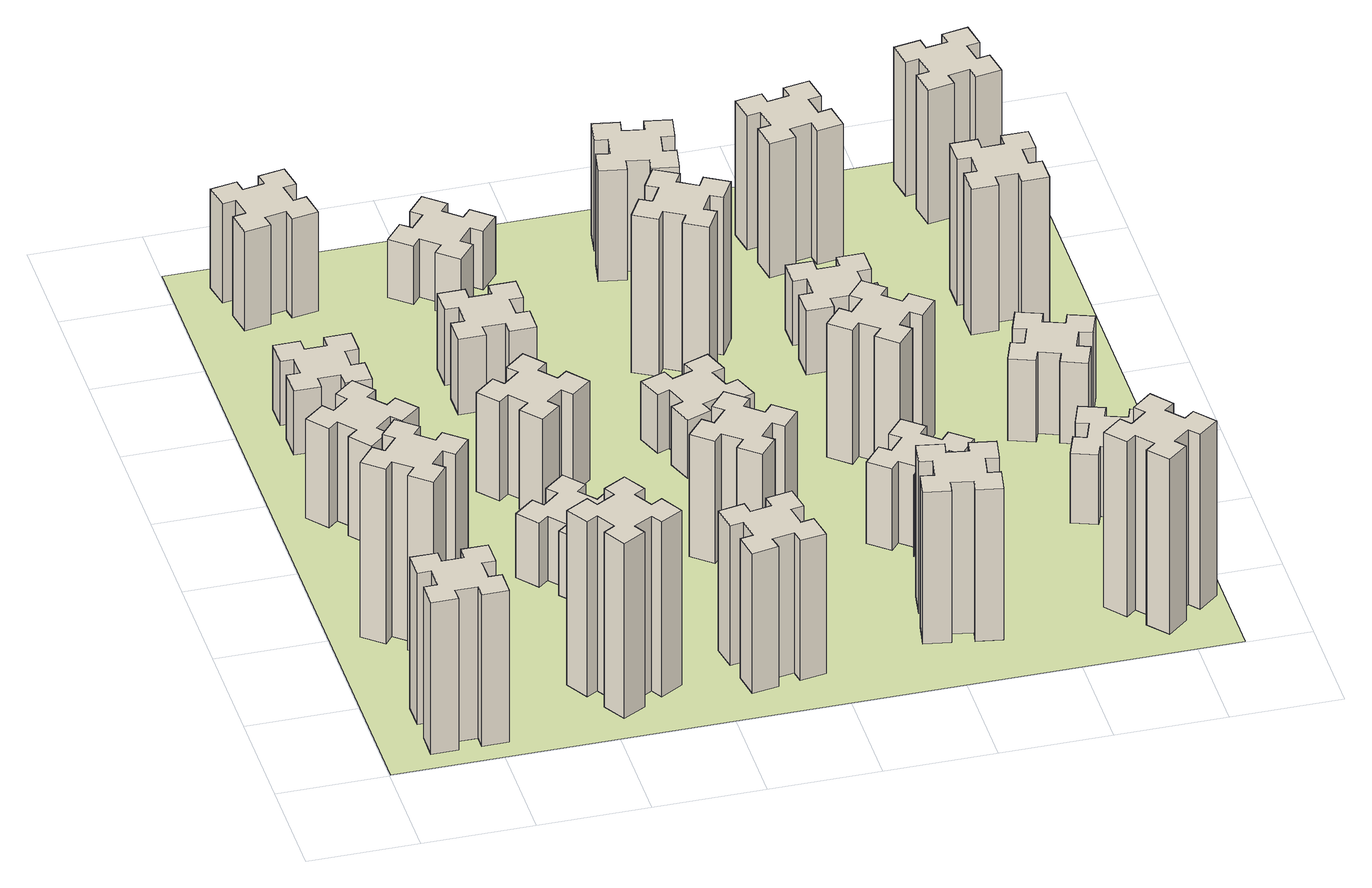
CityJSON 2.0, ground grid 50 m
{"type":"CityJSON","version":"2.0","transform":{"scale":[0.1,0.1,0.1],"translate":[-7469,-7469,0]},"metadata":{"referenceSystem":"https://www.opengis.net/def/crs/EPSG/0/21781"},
"CityObjects":{
"building1":{"type":"Building","attributes":{"class":"1000","function":"1000","usage":"1000","yearOfConstruction":2016,"roofType":"1000","measuredHeight":78,"storeysAboveGround":30,"storeysBelowGround":0},"geometry":[{"type":"Solid","lod":"1","boundaries":[[[[0,1,2,3,4,5,6,7,8,9,10,11,12,13,14,15,16,17,18,19]],[[17,16,20,21]],[[16,15,22,20]],[[15,14,23,22]],[[14,13,24,23]],[[13,12,25,24]],[[12,11,26,25]],[[11,10,27,26]],[[10,9,28,27]],[[9,8,29,28]],[[8,7,30,29]],[[7,6,31,30]],[[6,5,32,31]],[[5,4,33,32]],[[4,3,34,33]],[[3,2,35,34]],[[2,1,36,35]],[[1,0,37,36]],[[0,19,38,37]],[[19,18,39,38]],[[18,17,21,39]],[[24,25,26,27,28,29,30,31,32,33,34,35,36,37,38,39,21,20,22,23]]]]}]},
"building2":{"type":"Building","attributes":{"class":"1000","function":"1000","usage":"1000","yearOfConstruction":2016,"roofType":"1000","measuredHeight":90,"storeysAboveGround":30,"storeysBelowGround":0},"geometry":[{"type":"Solid","lod":"1","boundaries":[[[[40,41,42,43,44,45,46,47,48,49,50,51,52,53,54,55,56,57,58,59]],[[57,56,60,61]],[[56,55,62,60]],[[55,54,63,62]],[[54,53,64,63]],[[53,52,65,64]],[[52,51,66,65]],[[51,50,67,66]],[[50,49,68,67]],[[49,48,69,68]],[[48,47,70,69]],[[47,46,71,70]],[[46,45,72,71]],[[45,44,73,72]],[[44,43,74,73]],[[43,42,75,74]],[[42,41,76,75]],[[41,40,77,76]],[[40,59,78,77]],[[59,58,79,78]],[[58,57,61,79]],[[64,65,66,67,68,69,70,71,72,73,74,75,76,77,78,79,61,60,62,63]]]]}]},
"building3":{"type":"Building","attributes":{"class":"1000","function":"1000","usage":"1000","yearOfConstruction":2016,"roofType":"1000","measuredHeight":51,"storeysAboveGround":30,"storeysBelowGround":0},"geometry":[{"type":"Solid","lod":"1","boundaries":[[[[80,81,82,83,84,85,86,87,88,89,90,91,92,93,94,95,96,97,98,99]],[[97,96,100,101]],[[96,95,102,100]],[[95,94,103,102]],[[94,93,104,103]],[[93,92,105,104]],[[92,91,106,105]],[[91,90,107,106]],[[90,89,108,107]],[[89,88,109,108]],[[88,87,110,109]],[[87,86,111,110]],[[86,85,112,111]],[[85,84,113,112]],[[84,83,114,113]],[[83,82,115,114]],[[82,81,116,115]],[[81,80,117,116]],[[80,99,118,117]],[[99,98,119,118]],[[98,97,101,119]],[[104,105,106,107,108,109,110,111,112,113,114,115,116,117,118,119,101,100,102,103]]]]}]},
"building4":{"type":"Building","attributes":{"class":"1000","function":"1000","usage":"1000","yearOfConstruction":2016,"roofType":"1000","measuredHeight":33,"storeysAboveGround":30,"storeysBelowGround":0},"geometry":[{"type":"Solid","lod":"1","boundaries":[[[[120,121,122,123,124,125,126,127,128,129,130,131,132,133,134,135,136,137,138,139]],[[137,136,140,141]],[[136,135,142,140]],[[135,134,143,142]],[[134,133,144,143]],[[133,132,145,144]],[[132,131,146,145]],[[131,130,147,146]],[[130,129,148,147]],[[129,128,149,148]],[[128,127,150,149]],[[127,126,151,150]],[[126,125,152,151]],[[125,124,153,152]],[[124,123,154,153]],[[123,122,155,154]],[[122,121,156,155]],[[121,120,157,156]],[[120,139,158,157]],[[139,138,159,158]],[[138,137,141,159]],[[144,145,146,147,148,149,150,151,152,153,154,155,156,157,158,159,141,140,142,143]]]]}]},
"building5":{"type":"Building","attributes":{"class":"1000","function":"1000","usage":"1000","yearOfConstruction":2016,"roofType":"1000","measuredHeight":90,"storeysAboveGround":30,"storeysBelowGround":0},"geometry":[{"type":"Solid","lod":"1","boundaries":[[[[160,161,162,163,164,165,166,167,168,169,170,171,172,173,174,175,176,177,178,179]],[[177,176,180,181]],[[176,175,182,180]],[[175,174,183,182]],[[174,173,184,183]],[[173,172,185,184]],[[172,171,186,185]],[[171,170,187,186]],[[170,169,188,187]],[[169,168,189,188]],[[168,167,190,189]],[[167,166,191,190]],[[166,165,192,191]],[[165,164,193,192]],[[164,163,194,193]],[[163,162,195,194]],[[162,161,196,195]],[[161,160,197,196]],[[160,179,198,197]],[[179,178,199,198]],[[178,177,181,199]],[[184,185,186,187,188,189,190,191,192,193,194,195,196,197,198,199,181,180,182,183]]]]}]},
"building6":{"type":"Building","attributes":{"class":"1000","function":"1000","usage":"1000","yearOfConstruction":2016,"roofType":"1000","measuredHeight":51,"storeysAboveGround":30,"storeysBelowGround":0},"geometry":[{"type":"Solid","lod":"1","boundaries":[[[[200,201,202,203,204,205,206,207,208,209,210,211,212,213,214,215,216,217,218,219]],[[217,216,220,221]],[[216,215,222,220]],[[215,214,223,222]],[[214,213,224,223]],[[213,212,225,224]],[[212,211,226,225]],[[211,210,227,226]],[[210,209,228,227]],[[209,208,229,228]],[[208,207,230,229]],[[207,206,231,230]],[[206,205,232,231]],[[205,204,233,232]],[[204,203,234,233]],[[203,202,235,234]],[[202,201,236,235]],[[201,200,237,236]],[[200,219,238,237]],[[219,218,239,238]],[[218,217,221,239]],[[224,225,226,227,228,229,230,231,232,233,234,235,236,237,238,239,221,220,222,223]]]]}]},
"building7":{"type":"Building","attributes":{"class":"1000","function":"1000","usage":"1000","yearOfConstruction":2016,"roofType":"1000","measuredHeight":33,"storeysAboveGround":30,"storeysBelowGround":0},"geometry":[{"type":"Solid","lod":"1","boundaries":[[[[240,241,242,243,244,245,246,247,248,249,250,251,252,253,254,255,256,257,258,259]],[[257,256,260,261]],[[256,255,262,260]],[[255,254,263,262]],[[254,253,264,263]],[[253,252,265,264]],[[252,251,266,265]],[[251,250,267,266]],[[250,249,268,267]],[[249,248,269,268]],[[248,247,270,269]],[[247,246,271,270]],[[246,245,272,271]],[[245,244,273,272]],[[244,243,274,273]],[[243,242,275,274]],[[242,241,276,275]],[[241,240,277,276]],[[240,259,278,277]],[[259,258,279,278]],[[258,257,261,279]],[[264,265,266,267,268,269,270,271,272,273,274,275,276,277,278,279,261,260,262,263]]]]}]},
"building8":{"type":"Building","attributes":{"class":"1000","function":"1000","usage":"1000","yearOfConstruction":2016,"roofType":"1000","measuredHeight":51,"storeysAboveGround":30,"storeysBelowGround":0},"geometry":[{"type":"Solid","lod":"1","boundaries":[[[[280,281,282,283,284,285,286,287,288,289,290,291,292,293,294,295,296,297,298,299]],[[297,296,300,301]],[[296,295,302,300]],[[295,294,303,302]],[[294,293,304,303]],[[293,292,305,304]],[[292,291,306,305]],[[291,290,307,306]],[[290,289,308,307]],[[289,288,309,308]],[[288,287,310,309]],[[287,286,311,310]],[[286,285,312,311]],[[285,284,313,312]],[[284,283,314,313]],[[283,282,315,314]],[[282,281,316,315]],[[281,280,317,316]],[[280,299,318,317]],[[299,298,319,318]],[[298,297,301,319]],[[304,305,306,307,308,309,310,311,312,313,314,315,316,317,318,319,301,300,302,303]]]]}]},
"building9":{"type":"Building","attributes":{"class":"1000","function":"1000","usage":"1000","yearOfConstruction":2016,"roofType":"1000","measuredHeight":72,"storeysAboveGround":30,"storeysBelowGround":0},"geometry":[{"type":"Solid","lod":"1","boundaries":[[[[320,321,322,323,324,325,326,327,328,329,330,331,332,333,334,335,336,337,338,339]],[[337,336,340,341]],[[336,335,342,340]],[[335,334,343,342]],[[334,333,344,343]],[[333,332,345,344]],[[332,331,346,345]],[[331,330,347,346]],[[330,329,348,347]],[[329,328,349,348]],[[328,327,350,349]],[[327,326,351,350]],[[326,325,352,351]],[[325,324,353,352]],[[324,323,354,353]],[[323,322,355,354]],[[322,321,356,355]],[[321,320,357,356]],[[320,339,358,357]],[[339,338,359,358]],[[338,337,341,359]],[[344,345,346,347,348,349,350,351,352,353,354,355,356,357,358,359,341,340,342,343]]]]}]},
"building10":{"type":"Building","attributes":{"class":"1000","function":"1000","usage":"1000","yearOfConstruction":2016,"roofType":"1000","measuredHeight":39,"storeysAboveGround":30,"storeysBelowGround":0},"geometry":[{"type":"Solid","lod":"1","boundaries":[[[[360,361,362,363,364,365,366,367,368,369,370,371,372,373,374,375,376,377,378,379]],[[377,376,380,381]],[[376,375,382,380]],[[375,374,383,382]],[[374,373,384,383]],[[373,372,385,384]],[[372,371,386,385]],[[371,370,387,386]],[[370,369,388,387]],[[369,368,389,388]],[[368,367,390,389]],[[367,366,391,390]],[[366,365,392,391]],[[365,364,393,392]],[[364,363,394,393]],[[363,362,395,394]],[[362,361,396,395]],[[361,360,397,396]],[[360,379,398,397]],[[379,378,399,398]],[[378,377,381,399]],[[384,385,386,387,388,389,390,391,392,393,394,395,396,397,398,399,381,380,382,383]]]]}]},
"building11":{"type":"Building","attributes":{"class":"1000","function":"1000","usage":"1000","yearOfConstruction":2016,"roofType":"1000","measuredHeight":30,"storeysAboveGround":30,"storeysBelowGround":0},"geometry":[{"type":"Solid","lod":"1","boundaries":[[[[400,401,402,403,404,405,406,407,408,409,410,411,412,413,414,415,416,417,418,419]],[[417,416,420,421]],[[416,415,422,420]],[[415,414,423,422]],[[414,413,424,423]],[[413,412,425,424]],[[412,411,426,425]],[[411,410,427,426]],[[410,409,428,427]],[[409,408,429,428]],[[408,407,430,429]],[[407,406,431,430]],[[406,405,432,431]],[[405,404,433,432]],[[404,403,434,433]],[[403,402,435,434]],[[402,401,436,435]],[[401,400,437,436]],[[400,419,438,437]],[[419,418,439,438]],[[418,417,421,439]],[[424,425,426,427,428,429,430,431,432,433,434,435,436,437,438,439,421,420,422,423]]]]}]},
"building12":{"type":"Building","attributes":{"class":"1000","function":"1000","usage":"1000","yearOfConstruction":2016,"roofType":"1000","measuredHeight":63,"storeysAboveGround":30,"storeysBelowGround":0},"geometry":[{"type":"Solid","lod":"1","boundaries":[[[[440,441,442,443,444,445,446,447,448,449,450,451,452,453,454,455,456,457,458,459]],[[457,456,460,461]],[[456,455,462,460]],[[455,454,463,462]],[[454,453,464,463]],[[453,452,465,464]],[[452,451,466,465]],[[451,450,467,466]],[[450,449,468,467]],[[449,448,469,468]],[[448,447,470,469]],[[447,446,471,470]],[[446,445,472,471]],[[445,444,473,472]],[[444,443,474,473]],[[443,442,475,474]],[[442,441,476,475]],[[441,440,477,476]],[[440,459,478,477]],[[459,458,479,478]],[[458,457,461,479]],[[464,465,466,467,468,469,470,471,472,473,474,475,476,477,478,479,461,460,462,463]]]]}]},
"building13":{"type":"Building","attributes":{"class":"1000","function":"1000","usage":"1000","yearOfConstruction":2016,"roofType":"1000","measuredHeight":30,"storeysAboveGround":30,"storeysBelowGround":0},"geometry":[{"type":"Solid","lod":"1","boundaries":[[[[480,481,482,483,484,485,486,487,488,489,490,491,492,493,494,495,496,497,498,499]],[[497,496,500,501]],[[496,495,502,500]],[[495,494,503,502]],[[494,493,504,503]],[[493,492,505,504]],[[492,491,506,505]],[[491,490,507,506]],[[490,489,508,507]],[[489,488,509,508]],[[488,487,510,509]],[[487,486,511,510]],[[486,485,512,511]],[[485,484,513,512]],[[484,483,514,513]],[[483,482,515,514]],[[482,481,516,515]],[[481,480,517,516]],[[480,499,518,517]],[[499,498,519,518]],[[498,497,501,519]],[[504,505,506,507,508,509,510,511,512,513,514,515,516,517,518,519,501,500,502,503]]]]}]},
"building14":{"type":"Building","attributes":{"class":"1000","function":"1000","usage":"1000","yearOfConstruction":2016,"roofType":"1000","measuredHeight":81,"storeysAboveGround":30,"storeysBelowGround":0},"geometry":[{"type":"Solid","lod":"1","boundaries":[[[[520,521,522,523,524,525,526,527,528,529,530,531,532,533,534,535,536,537,538,539]],[[537,536,540,541]],[[536,535,542,540]],[[535,534,543,542]],[[534,533,544,543]],[[533,532,545,544]],[[532,531,546,545]],[[531,530,547,546]],[[530,529,548,547]],[[529,528,549,548]],[[528,527,550,549]],[[527,526,551,550]],[[526,525,552,551]],[[525,524,553,552]],[[524,523,554,553]],[[523,522,555,554]],[[522,521,556,555]],[[521,520,557,556]],[[520,539,558,557]],[[539,538,559,558]],[[538,537,541,559]],[[544,545,546,547,548,549,550,551,552,553,554,555,556,557,558,559,541,540,542,543]]]]}]},
"building15":{"type":"Building","attributes":{"class":"1000","function":"1000","usage":"1000","yearOfConstruction":2016,"roofType":"1000","measuredHeight":78,"storeysAboveGround":30,"storeysBelowGround":0},"geometry":[{"type":"Solid","lod":"1","boundaries":[[[[560,561,562,563,564,565,566,567,568,569,570,571,572,573,574,575,576,577,578,579]],[[577,576,580,581]],[[576,575,582,580]],[[575,574,583,582]],[[574,573,584,583]],[[573,572,585,584]],[[572,571,586,585]],[[571,570,587,586]],[[570,569,588,587]],[[569,568,589,588]],[[568,567,590,589]],[[567,566,591,590]],[[566,565,592,591]],[[565,564,593,592]],[[564,563,594,593]],[[563,562,595,594]],[[562,561,596,595]],[[561,560,597,596]],[[560,579,598,597]],[[579,578,599,598]],[[578,577,581,599]],[[584,585,586,587,588,589,590,591,592,593,594,595,596,597,598,599,581,580,582,583]]]]}]},
"building16":{"type":"Building","attributes":{"class":"1000","function":"1000","usage":"1000","yearOfConstruction":2016,"roofType":"1000","measuredHeight":42,"storeysAboveGround":30,"storeysBelowGround":0},"geometry":[{"type":"Solid","lod":"1","boundaries":[[[[600,601,602,603,604,605,606,607,608,609,610,611,612,613,614,615,616,617,618,619]],[[617,616,620,621]],[[616,615,622,620]],[[615,614,623,622]],[[614,613,624,623]],[[613,612,625,624]],[[612,611,626,625]],[[611,610,627,626]],[[610,609,628,627]],[[609,608,629,628]],[[608,607,630,629]],[[607,606,631,630]],[[606,605,632,631]],[[605,604,633,632]],[[604,603,634,633]],[[603,602,635,634]],[[602,601,636,635]],[[601,600,637,636]],[[600,619,638,637]],[[619,618,639,638]],[[618,617,621,639]],[[624,625,626,627,628,629,630,631,632,633,634,635,636,637,638,639,621,620,622,623]]]]}]},
"building17":{"type":"Building","attributes":{"class":"1000","function":"1000","usage":"1000","yearOfConstruction":2016,"roofType":"1000","measuredHeight":57,"storeysAboveGround":30,"storeysBelowGround":0},"geometry":[{"type":"Solid","lod":"1","boundaries":[[[[640,641,642,643,644,645,646,647,648,649,650,651,652,653,654,655,656,657,658,659]],[[657,656,660,661]],[[656,655,662,660]],[[655,654,663,662]],[[654,653,664,663]],[[653,652,665,664]],[[652,651,666,665]],[[651,650,667,666]],[[650,649,668,667]],[[649,648,669,668]],[[648,647,670,669]],[[647,646,671,670]],[[646,645,672,671]],[[645,644,673,672]],[[644,643,674,673]],[[643,642,675,674]],[[642,641,676,675]],[[641,640,677,676]],[[640,659,678,677]],[[659,658,679,678]],[[658,657,661,679]],[[664,665,666,667,668,669,670,671,672,673,674,675,676,677,678,679,661,660,662,663]]]]}]},
"building18":{"type":"Building","attributes":{"class":"1000","function":"1000","usage":"1000","yearOfConstruction":2016,"roofType":"1000","measuredHeight":69,"storeysAboveGround":30,"storeysBelowGround":0},"geometry":[{"type":"Solid","lod":"1","boundaries":[[[[680,681,682,683,684,685,686,687,688,689,690,691,692,693,694,695,696,697,698,699]],[[697,696,700,701]],[[696,695,702,700]],[[695,694,703,702]],[[694,693,704,703]],[[693,692,705,704]],[[692,691,706,705]],[[691,690,707,706]],[[690,689,708,707]],[[689,688,709,708]],[[688,687,710,709]],[[687,686,711,710]],[[686,685,712,711]],[[685,684,713,712]],[[684,683,714,713]],[[683,682,715,714]],[[682,681,716,715]],[[681,680,717,716]],[[680,699,718,717]],[[699,698,719,718]],[[698,697,701,719]],[[704,705,706,707,708,709,710,711,712,713,714,715,716,717,718,719,701,700,702,703]]]]}]},
"building19":{"type":"Building","attributes":{"class":"1000","function":"1000","usage":"1000","yearOfConstruction":2016,"roofType":"1000","measuredHeight":33,"storeysAboveGround":30,"storeysBelowGround":0},"geometry":[{"type":"Solid","lod":"1","boundaries":[[[[720,721,722,723,724,725,726,727,728,729,730,731,732,733,734,735,736,737,738,739]],[[737,736,740,741]],[[736,735,742,740]],[[735,734,743,742]],[[734,733,744,743]],[[733,732,745,744]],[[732,731,746,745]],[[731,730,747,746]],[[730,729,748,747]],[[729,728,749,748]],[[728,727,750,749]],[[727,726,751,750]],[[726,725,752,751]],[[725,724,753,752]],[[724,723,754,753]],[[723,722,755,754]],[[722,721,756,755]],[[721,720,757,756]],[[720,739,758,757]],[[739,738,759,758]],[[738,737,741,759]],[[744,745,746,747,748,749,750,751,752,753,754,755,756,757,758,759,741,740,742,743]]]]}]},
"building20":{"type":"Building","attributes":{"class":"1000","function":"1000","usage":"1000","yearOfConstruction":2016,"roofType":"1000","measuredHeight":90,"storeysAboveGround":30,"storeysBelowGround":0},"geometry":[{"type":"Solid","lod":"1","boundaries":[[[[760,761,762,763,764,765,766,767,768,769,770,771,772,773,774,775,776,777,778,779]],[[777,776,780,781]],[[776,775,782,780]],[[775,774,783,782]],[[774,773,784,783]],[[773,772,785,784]],[[772,771,786,785]],[[771,770,787,786]],[[770,769,788,787]],[[769,768,789,788]],[[768,767,790,789]],[[767,766,791,790]],[[766,765,792,791]],[[765,764,793,792]],[[764,763,794,793]],[[763,762,795,794]],[[762,761,796,795]],[[761,760,797,796]],[[760,779,798,797]],[[779,778,799,798]],[[778,777,781,799]],[[784,785,786,787,788,789,790,791,792,793,794,795,796,797,798,799,781,780,782,783]]]]}]},
"building21":{"type":"Building","attributes":{"class":"1000","function":"1000","usage":"1000","yearOfConstruction":2016,"roofType":"1000","measuredHeight":69,"storeysAboveGround":30,"storeysBelowGround":0},"geometry":[{"type":"Solid","lod":"1","boundaries":[[[[800,801,802,803,804,805,806,807,808,809,810,811,812,813,814,815,816,817,818,819]],[[817,816,820,821]],[[816,815,822,820]],[[815,814,823,822]],[[814,813,824,823]],[[813,812,825,824]],[[812,811,826,825]],[[811,810,827,826]],[[810,809,828,827]],[[809,808,829,828]],[[808,807,830,829]],[[807,806,831,830]],[[806,805,832,831]],[[805,804,833,832]],[[804,803,834,833]],[[803,802,835,834]],[[802,801,836,835]],[[801,800,837,836]],[[800,819,838,837]],[[819,818,839,838]],[[818,817,821,839]],[[824,825,826,827,828,829,830,831,832,833,834,835,836,837,838,839,821,820,822,823]]]]}]},
"building22":{"type":"Building","attributes":{"class":"1000","function":"1000","usage":"1000","yearOfConstruction":2016,"roofType":"1000","measuredHeight":36,"storeysAboveGround":30,"storeysBelowGround":0},"geometry":[{"type":"Solid","lod":"1","boundaries":[[[[840,841,842,843,844,845,846,847,848,849,850,851,852,853,854,855,856,857,858,859]],[[857,856,860,861]],[[856,855,862,860]],[[855,854,863,862]],[[854,853,864,863]],[[853,852,865,864]],[[852,851,866,865]],[[851,850,867,866]],[[850,849,868,867]],[[849,848,869,868]],[[848,847,870,869]],[[847,846,871,870]],[[846,845,872,871]],[[845,844,873,872]],[[844,843,874,873]],[[843,842,875,874]],[[842,841,876,875]],[[841,840,877,876]],[[840,859,878,877]],[[859,858,879,878]],[[858,857,861,879]],[[864,865,866,867,868,869,870,871,872,873,874,875,876,877,878,879,861,860,862,863]]]]}]},
"building23":{"type":"Building","attributes":{"class":"1000","function":"1000","usage":"1000","yearOfConstruction":2016,"roofType":"1000","measuredHeight":42,"storeysAboveGround":30,"storeysBelowGround":0},"geometry":[{"type":"Solid","lod":"1","boundaries":[[[[880,881,882,883,884,885,886,887,888,889,890,891,892,893,894,895,896,897,898,899]],[[897,896,900,901]],[[896,895,902,900]],[[895,894,903,902]],[[894,893,904,903]],[[893,892,905,904]],[[892,891,906,905]],[[891,890,907,906]],[[890,889,908,907]],[[889,888,909,908]],[[888,887,910,909]],[[887,886,911,910]],[[886,885,912,911]],[[885,884,913,912]],[[884,883,914,913]],[[883,882,915,914]],[[882,881,916,915]],[[881,880,917,916]],[[880,899,918,917]],[[899,898,919,918]],[[898,897,901,919]],[[904,905,906,907,908,909,910,911,912,913,914,915,916,917,918,919,901,900,902,903]]]]}]},
"building24":{"type":"Building","attributes":{"class":"1000","function":"1000","usage":"1000","yearOfConstruction":2016,"roofType":"1000","measuredHeight":75,"storeysAboveGround":30,"storeysBelowGround":0},"geometry":[{"type":"Solid","lod":"1","boundaries":[[[[920,921,922,923,924,925,926,927,928,929,930,931,932,933,934,935,936,937,938,939]],[[937,936,940,941]],[[936,935,942,940]],[[935,934,943,942]],[[934,933,944,943]],[[933,932,945,944]],[[932,931,946,945]],[[931,930,947,946]],[[930,929,948,947]],[[929,928,949,948]],[[928,927,950,949]],[[927,926,951,950]],[[926,925,952,951]],[[925,924,953,952]],[[924,923,954,953]],[[923,922,955,954]],[[922,921,956,955]],[[921,920,957,956]],[[920,939,958,957]],[[939,938,959,958]],[[938,937,941,959]],[[944,945,946,947,948,949,950,951,952,953,954,955,956,957,958,959,941,940,942,943]]]]}]},
"building25":{"type":"Building","attributes":{"class":"1000","function":"1000","usage":"1000","yearOfConstruction":2016,"roofType":"1000","measuredHeight":69,"storeysAboveGround":30,"storeysBelowGround":0},"geometry":[{"type":"Solid","lod":"1","boundaries":[[[[960,961,962,963,964,965,966,967,968,969,970,971,972,973,974,975,976,977,978,979]],[[977,976,980,981]],[[976,975,982,980]],[[975,974,983,982]],[[974,973,984,983]],[[973,972,985,984]],[[972,971,986,985]],[[971,970,987,986]],[[970,969,988,987]],[[969,968,989,988]],[[968,967,990,989]],[[967,966,991,990]],[[966,965,992,991]],[[965,964,993,992]],[[964,963,994,993]],[[963,962,995,994]],[[962,961,996,995]],[[961,960,997,996]],[[960,979,998,997]],[[979,978,999,998]],[[978,977,981,999]],[[984,985,986,987,988,989,990,991,992,993,994,995,996,997,998,999,981,980,982,983]]]]}]},
"landuse1":{"type":"LandUse","attributes":{"name":"plot1","function":"1010"},"geometry":[{"type":"MultiSurface","lod":"1","boundaries":[[[1000,1001,1002,1003]]]}]}
},
"vertices":[
[265,325,0],[265,225,0],[205,225,0],[205,105,0],[325,105,0],[325,165,0],[425,165,0],[425,105,0],[545,105,0],[545,225,0],[485,225,0],[485,325,0],[545,325,0],[545,445,0],[425,445,0],[425,385,0],[325,385,0],[325,445,0],[205,445,0],[205,325,0],[325,385,780],[325,445,780],[425,385,780],[425,445,780],[545,445,780],[545,325,780],[485,325,780],[485,225,780],[545,225,780],[545,105,780],[425,105,780],[425,165,780],[325,165,780],[325,105,780],[205,105,780],[205,225,780],[265,225,780],[265,325,780],[205,325,780],[205,445,780],
[484,1067,0],[408,1132,0],[446,1178,0],[354,1255,0],[277,1163,0],[323,1124,0],[259,1048,0],[213,1086,0],[136,994,0],[228,917,0],[266,963,0],[343,899,0],[304,853,0],[396,776,0],[473,868,0],[427,906,0],[492,983,0],[538,944,0],[615,1036,0],[523,1113,0],[492,983,900],[538,944,900],[427,906,900],[473,868,900],[396,776,900],[304,853,900],[343,899,900],[266,963,900],[228,917,900],[136,994,900],[213,1086,900],[259,1048,900],[323,1124,900],[277,1163,900],[354,1255,900],[446,1178,900],[408,1132,900],[484,1067,900],[523,1113,900],[615,1036,900],
[492,1888,0],[427,1964,0],[473,2003,0],[396,2095,0],[304,2018,0],[343,1972,0],[266,1907,0],[228,1953,0],[136,1876,0],[213,1784,0],[259,1823,0],[323,1746,0],[277,1708,0],[354,1616,0],[446,1693,0],[408,1739,0],[484,1803,0],[523,1757,0],[615,1834,0],[538,1926,0],[484,1803,510],[523,1757,510],[408,1739,510],[446,1693,510],[354,1616,510],[277,1708,510],[323,1746,510],[259,1823,510],[213,1784,510],[136,1876,510],[228,1953,510],[266,1907,510],[343,1972,510],[304,2018,510],[396,2095,510],[473,2003,510],[427,1964,510],[492,1888,510],[538,1926,510],[615,1834,510],
[485,2445,0],[485,2545,0],[545,2545,0],[545,2665,0],[425,2665,0],[425,2605,0],[325,2605,0],[325,2665,0],[205,2665,0],[205,2545,0],[265,2545,0],[265,2445,0],[205,2445,0],[205,2325,0],[325,2325,0],[325,2385,0],[425,2385,0],[425,2325,0],[545,2325,0],[545,2445,0],[425,2385,330],[425,2325,330],[325,2385,330],[325,2325,330],[205,2325,330],[205,2445,330],[265,2445,330],[265,2545,330],[205,2545,330],[205,2665,330],[325,2665,330],[325,2605,330],[425,2605,330],[425,2665,330],[545,2665,330],[545,2545,330],[485,2545,330],[485,2445,330],[545,2445,330],[545,2325,330],
[1127,255,0],[1214,305,0],[1244,253,0],[1348,313,0],[1288,417,0],[1236,387,0],[1186,474,0],[1238,504,0],[1178,608,0],[1074,548,0],[1104,496,0],[1017,446,0],[987,498,0],[883,438,0],[943,334,0],[995,364,0],[1045,277,0],[993,247,0],[1053,143,0],[1157,203,0],[1045,277,900],[993,247,900],[995,364,900],[943,334,900],[883,438,900],[987,498,900],[1017,446,900],[1104,496,900],[1074,548,900],[1178,608,900],[1238,504,900],[1186,474,900],[1236,387,900],[1288,417,900],[1348,313,900],[1244,253,900],[1214,305,900],[1127,255,900],[1157,203,900],[1053,143,900],
[492,3405,0],[475,3504,0],[534,3514,0],[513,3632,0],[395,3611,0],[405,3552,0],[307,3535,0],[297,3594,0],[178,3573,0],[199,3455,0],[258,3465,0],[276,3367,0],[217,3357,0],[237,3238,0],[356,3259,0],[345,3318,0],[444,3336,0],[454,3277,0],[572,3297,0],[551,3416,0],[444,3336,510],[454,3277,510],[345,3318,510],[356,3259,510],[237,3238,510],[217,3357,510],[276,3367,510],[258,3465,510],[199,3455,510],[178,3573,510],[297,3594,510],[307,3535,510],[405,3552,510],[395,3611,510],[513,3632,510],[534,3514,510],[475,3504,510],[492,3405,510],[551,3416,510],[572,3297,510],
[1083,1332,0],[1006,1267,0],[968,1313,0],[876,1236,0],[953,1144,0],[999,1183,0],[1063,1106,0],[1017,1068,0],[1094,976,0],[1186,1053,0],[1148,1099,0],[1224,1163,0],[1263,1117,0],[1355,1194,0],[1278,1286,0],[1232,1248,0],[1167,1324,0],[1213,1363,0],[1136,1455,0],[1044,1378,0],[1167,1324,330],[1213,1363,330],[1232,1248,330],[1278,1286,330],[1355,1194,330],[1263,1117,330],[1224,1163,330],[1148,1099,330],[1186,1053,330],[1094,976,330],[1017,1068,330],[1063,1106,330],[999,1183,330],[953,1144,330],[876,1236,330],[968,1313,330],[1006,1267,330],[1083,1332,330],[1044,1378,330],[1136,1455,330],
[1083,1972,0],[1006,1907,0],[968,1953,0],[876,1876,0],[953,1784,0],[999,1823,0],[1063,1746,0],[1017,1708,0],[1094,1616,0],[1186,1693,0],[1148,1739,0],[1224,1803,0],[1263,1757,0],[1355,1834,0],[1278,1926,0],[1232,1888,0],[1167,1964,0],[1213,2003,0],[1136,2095,0],[1044,2018,0],[1167,1964,510],[1213,2003,510],[1232,1888,510],[1278,1926,510],[1355,1834,510],[1263,1757,510],[1224,1803,510],[1148,1739,510],[1186,1693,510],[1094,1616,510],[1017,1708,510],[1063,1746,510],[999,1823,510],[953,1784,510],[876,1876,510],[968,1953,510],[1006,1907,510],[1083,1972,510],[1044,2018,510],[1136,2095,510],
[1785,492,0],[1687,475,0],[1677,534,0],[1558,513,0],[1579,395,0],[1638,405,0],[1656,307,0],[1597,297,0],[1617,178,0],[1736,199,0],[1725,258,0],[1824,276,0],[1834,217,0],[1952,237,0],[1931,356,0],[1872,345,0],[1855,444,0],[1914,454,0],[1893,572,0],[1775,551,0],[1855,444,720],[1914,454,720],[1872,345,720],[1931,356,720],[1952,237,720],[1834,217,720],[1824,276,720],[1725,258,720],[1736,199,720],[1617,178,720],[1597,297,720],[1656,307,720],[1638,405,720],[1579,395,720],[1558,513,720],[1677,534,720],[1687,475,720],[1785,492,720],[1775,551,720],[1893,572,720],
[1005,2645,0],[1005,2545,0],[945,2545,0],[945,2425,0],[1065,2425,0],[1065,2485,0],[1165,2485,0],[1165,2425,0],[1285,2425,0],[1285,2545,0],[1225,2545,0],[1225,2645,0],[1285,2645,0],[1285,2765,0],[1165,2765,0],[1165,2705,0],[1065,2705,0],[1065,2765,0],[945,2765,0],[945,2645,0],[1065,2705,390],[1065,2765,390],[1165,2705,390],[1165,2765,390],[1285,2765,390],[1285,2645,390],[1225,2645,390],[1225,2545,390],[1285,2545,390],[1285,2425,390],[1165,2425,390],[1165,2485,390],[1065,2485,390],[1065,2425,390],[945,2425,390],[945,2545,390],[1005,2545,390],[1005,2645,390],[945,2645,390],[945,2765,390],
[1063,3444,0],[999,3368,0],[953,3406,0],[876,3314,0],[968,3237,0],[1006,3283,0],[1083,3219,0],[1044,3173,0],[1136,3096,0],[1213,3188,0],[1167,3226,0],[1232,3303,0],[1278,3264,0],[1355,3356,0],[1263,3433,0],[1224,3387,0],[1148,3452,0],[1186,3498,0],[1094,3575,0],[1017,3483,0],[1148,3452,300],[1186,3498,300],[1224,3387,300],[1263,3433,300],[1355,3356,300],[1278,3264,300],[1232,3303,300],[1167,3226,300],[1213,3188,300],[1136,3096,300],[1044,3173,300],[1083,3219,300],[1006,3283,300],[968,3237,300],[876,3314,300],[953,3406,300],[999,3368,300],[1063,3444,300],[1017,3483,300],[1094,3575,300],
[1746,1163,0],[1823,1099,0],[1784,1053,0],[1876,976,0],[1953,1068,0],[1907,1106,0],[1972,1183,0],[2018,1144,0],[2095,1236,0],[2003,1313,0],[1964,1267,0],[1888,1332,0],[1926,1378,0],[1834,1455,0],[1757,1363,0],[1803,1324,0],[1739,1248,0],[1693,1286,0],[1616,1194,0],[1708,1117,0],[1739,1248,630],[1693,1286,630],[1803,1324,630],[1757,1363,630],[1834,1455,630],[1926,1378,630],[1888,1332,630],[1964,1267,630],[2003,1313,630],[2095,1236,630],[2018,1144,630],[1972,1183,630],[1907,1106,630],[1953,1068,630],[1876,976,630],[1784,1053,630],[1823,1099,630],[1746,1163,630],[1708,1117,630],[1616,1194,630],
[1735,1965,0],[1769,1871,0],[1713,1850,0],[1754,1737,0],[1867,1779,0],[1846,1835,0],[1940,1869,0],[1960,1813,0],[2073,1854,0],[2032,1967,0],[1976,1946,0],[1942,2040,0],[1998,2060,0],[1957,2173,0],[1844,2132,0],[1865,2076,0],[1771,2042,0],[1750,2098,0],[1637,2057,0],[1679,1944,0],[1771,2042,300],[1750,2098,300],[1865,2076,300],[1844,2132,300],[1957,2173,300],[1998,2060,300],[1942,2040,300],[1976,1946,300],[2032,1967,300],[2073,1854,300],[1960,1813,300],[1940,1869,300],[1846,1835,300],[1867,1779,300],[1754,1737,300],[1713,1850,300],[1769,1871,300],[1735,1965,300],[1679,1944,300],[1637,2057,300],
[2054,2666,0],[1967,2716,0],[1997,2768,0],[1893,2828,0],[1833,2724,0],[1885,2694,0],[1835,2607,0],[1783,2637,0],[1723,2533,0],[1827,2473,0],[1857,2525,0],[1944,2475,0],[1914,2423,0],[2018,2363,0],[2078,2467,0],[2026,2497,0],[2076,2584,0],[2128,2554,0],[2188,2658,0],[2084,2718,0],[2076,2584,810],[2128,2554,810],[2026,2497,810],[2078,2467,810],[2018,2363,810],[1914,2423,810],[1944,2475,810],[1857,2525,810],[1827,2473,810],[1723,2533,810],[1783,2637,810],[1835,2607,810],[1885,2694,810],[1833,2724,810],[1893,2828,810],[1997,2768,810],[1967,2716,810],[2054,2666,810],[2084,2718,810],[2188,2658,810],
[2496,544,0],[2478,445,0],[2419,456,0],[2398,337,0],[2517,317,0],[2527,376,0],[2625,358,0],[2615,299,0],[2733,278,0],[2754,397,0],[2695,407,0],[2712,505,0],[2771,495,0],[2792,613,0],[2674,634,0],[2664,575,0],[2565,592,0],[2576,651,0],[2457,672,0],[2437,554,0],[2565,592,780],[2576,651,780],[2664,575,780],[2674,634,780],[2792,613,780],[2771,495,780],[2712,505,780],[2695,407,780],[2754,397,780],[2733,278,780],[2615,299,780],[2625,358,780],[2527,376,780],[2517,317,780],[2398,337,780],[2419,456,780],[2478,445,780],[2496,544,780],[2437,554,780],[2457,672,780],
[2647,1006,0],[2712,1083,0],[2758,1044,0],[2835,1136,0],[2743,1213,0],[2704,1167,0],[2628,1232,0],[2666,1278,0],[2574,1355,0],[2497,1263,0],[2543,1224,0],[2479,1148,0],[2433,1186,0],[2356,1094,0],[2448,1017,0],[2486,1063,0],[2563,999,0],[2524,953,0],[2616,876,0],[2693,968,0],[2563,999,420],[2524,953,420],[2486,1063,420],[2448,1017,420],[2356,1094,420],[2433,1186,420],[2479,1148,420],[2543,1224,420],[2497,1263,420],[2574,1355,420],[2666,1278,420],[2628,1232,420],[2704,1167,420],[2743,1213,420],[2835,1136,420],[2758,1044,420],[2712,1083,420],[2647,1006,420],[2693,968,420],[2616,876,420],
[2024,3435,0],[1925,3452,0],[1936,3511,0],[1817,3532,0],[1797,3414,0],[1856,3404,0],[1838,3305,0],[1779,3316,0],[1758,3197,0],[1877,3177,0],[1887,3236,0],[1985,3218,0],[1975,3159,0],[2093,3138,0],[2114,3257,0],[2055,3267,0],[2072,3365,0],[2131,3355,0],[2152,3473,0],[2034,3494,0],[2072,3365,570],[2131,3355,570],[2055,3267,570],[2114,3257,570],[2093,3138,570],[1975,3159,570],[1985,3218,570],[1887,3236,570],[1877,3177,570],[1758,3197,570],[1779,3316,570],[1838,3305,570],[1856,3404,570],[1797,3414,570],[1817,3532,570],[1936,3511,570],[1925,3452,570],[2024,3435,570],[2034,3494,570],[2152,3473,570],
[2647,1646,0],[2712,1723,0],[2758,1684,0],[2835,1776,0],[2743,1853,0],[2704,1807,0],[2628,1872,0],[2666,1918,0],[2574,1995,0],[2497,1903,0],[2543,1864,0],[2479,1788,0],[2433,1826,0],[2356,1734,0],[2448,1657,0],[2486,1703,0],[2563,1639,0],[2524,1593,0],[2616,1516,0],[2693,1608,0],[2563,1639,690],[2524,1593,690],[2486,1703,690],[2448,1657,690],[2356,1734,690],[2433,1826,690],[2479,1788,690],[2543,1864,690],[2497,1903,690],[2574,1995,690],[2666,1918,690],[2628,1872,690],[2704,1807,690],[2743,1853,690],[2835,1776,690],[2758,1684,690],[2712,1723,690],[2647,1646,690],[2693,1608,690],[2616,1516,690],
[2545,2385,0],[2645,2385,0],[2645,2325,0],[2765,2325,0],[2765,2445,0],[2705,2445,0],[2705,2545,0],[2765,2545,0],[2765,2665,0],[2645,2665,0],[2645,2605,0],[2545,2605,0],[2545,2665,0],[2425,2665,0],[2425,2545,0],[2485,2545,0],[2485,2445,0],[2425,2445,0],[2425,2325,0],[2545,2325,0],[2485,2445,330],[2425,2445,330],[2485,2545,330],[2425,2545,330],[2425,2665,330],[2545,2665,330],[2545,2605,330],[2645,2605,330],[2645,2665,330],[2765,2665,330],[2765,2545,330],[2705,2545,330],[2705,2445,330],[2765,2445,330],[2765,2325,330],[2645,2325,330],[2645,2385,330],[2545,2385,330],[2545,2325,330],[2425,2325,330],
[3468,259,0],[3544,323,0],[3583,277,0],[3675,354,0],[3598,446,0],[3552,408,0],[3487,484,0],[3533,523,0],[3456,615,0],[3364,538,0],[3403,492,0],[3326,427,0],[3288,473,0],[3196,396,0],[3273,304,0],[3319,343,0],[3383,266,0],[3337,228,0],[3414,136,0],[3506,213,0],[3383,266,900],[3337,228,900],[3319,343,900],[3273,304,900],[3196,396,900],[3288,473,900],[3326,427,900],[3403,492,900],[3364,538,900],[3456,615,900],[3533,523,900],[3487,484,900],[3552,408,900],[3598,446,900],[3675,354,900],[3583,277,900],[3544,323,900],[3468,259,900],[3506,213,900],[3414,136,900],
[2565,3118,0],[2664,3136,0],[2674,3077,0],[2792,3097,0],[2771,3216,0],[2712,3205,0],[2695,3304,0],[2754,3314,0],[2733,3432,0],[2615,3411,0],[2625,3352,0],[2527,3335,0],[2517,3394,0],[2398,3373,0],[2419,3255,0],[2478,3265,0],[2496,3167,0],[2437,3157,0],[2457,3038,0],[2576,3059,0],[2496,3167,690],[2437,3157,690],[2478,3265,690],[2419,3255,690],[2398,3373,690],[2517,3394,690],[2527,3335,690],[2625,3352,690],[2615,3411,690],[2733,3432,690],[2754,3314,690],[2695,3304,690],[2712,3205,690],[2771,3216,690],[2792,3097,690],[2674,3077,690],[2664,3136,690],[2565,3118,690],[2576,3059,690],[2457,3038,690],
[3351,1029,0],[3445,995,0],[3424,939,0],[3537,897,0],[3578,1010,0],[3522,1031,0],[3556,1125,0],[3612,1104,0],[3653,1217,0],[3540,1258,0],[3520,1202,0],[3426,1236,0],[3447,1292,0],[3334,1333,0],[3293,1220,0],[3349,1200,0],[3315,1106,0],[3259,1127,0],[3217,1014,0],[3330,973,0],[3315,1106,360],[3259,1127,360],[3349,1200,360],[3293,1220,360],[3334,1333,360],[3447,1292,360],[3426,1236,360],[3520,1202,360],[3540,1258,360],[3653,1217,360],[3612,1104,360],[3556,1125,360],[3522,1031,360],[3578,1010,360],[3537,897,360],[3424,939,360],[3445,995,360],[3351,1029,360],[3330,973,360],[3217,1014,360],
[3420,1842,0],[3326,1876,0],[3347,1932,0],[3234,1973,0],[3193,1860,0],[3249,1840,0],[3215,1746,0],[3159,1767,0],[3117,1654,0],[3230,1613,0],[3251,1669,0],[3345,1635,0],[3324,1579,0],[3437,1537,0],[3478,1650,0],[3422,1671,0],[3456,1765,0],[3512,1744,0],[3553,1857,0],[3440,1898,0],[3456,1765,420],[3512,1744,420],[3422,1671,420],[3478,1650,420],[3437,1537,420],[3324,1579,420],[3345,1635,420],[3251,1669,420],[3230,1613,420],[3117,1654,420],[3159,1767,420],[3215,1746,420],[3249,1840,420],[3193,1860,420],[3234,1973,420],[3347,1932,420],[3326,1876,420],[3420,1842,420],[3440,1898,420],[3553,1857,420],
[3385,2705,0],[3285,2705,0],[3285,2765,0],[3165,2765,0],[3165,2645,0],[3225,2645,0],[3225,2545,0],[3165,2545,0],[3165,2425,0],[3285,2425,0],[3285,2485,0],[3385,2485,0],[3385,2425,0],[3505,2425,0],[3505,2545,0],[3445,2545,0],[3445,2645,0],[3505,2645,0],[3505,2765,0],[3385,2765,0],[3445,2645,750],[3505,2645,750],[3445,2545,750],[3505,2545,750],[3505,2425,750],[3385,2425,750],[3385,2485,750],[3285,2485,750],[3285,2425,750],[3165,2425,750],[3165,2545,750],[3225,2545,750],[3225,2645,750],[3165,2645,750],[3165,2765,750],[3285,2765,750],[3285,2705,750],[3385,2705,750],[3385,2765,750],[3505,2765,750],
[3218,3465,0],[3236,3367,0],[3177,3357,0],[3197,3238,0],[3316,3259,0],[3305,3318,0],[3404,3336,0],[3414,3277,0],[3532,3297,0],[3511,3416,0],[3452,3405,0],[3435,3504,0],[3494,3514,0],[3473,3632,0],[3355,3611,0],[3365,3552,0],[3267,3535,0],[3257,3594,0],[3138,3573,0],[3159,3455,0],[3267,3535,690],[3257,3594,690],[3365,3552,690],[3355,3611,690],[3473,3632,690],[3494,3514,690],[3435,3504,690],[3452,3405,690],[3511,3416,690],[3532,3297,690],[3414,3277,690],[3404,3336,690],[3305,3318,690],[3316,3259,690],[3197,3238,690],[3177,3357,690],[3236,3367,690],[3218,3465,690],[3159,3455,690],[3138,3573,690],
[5,3705,0],[3705,3705,0],[3705,5,0],[5,5,0]
]}
